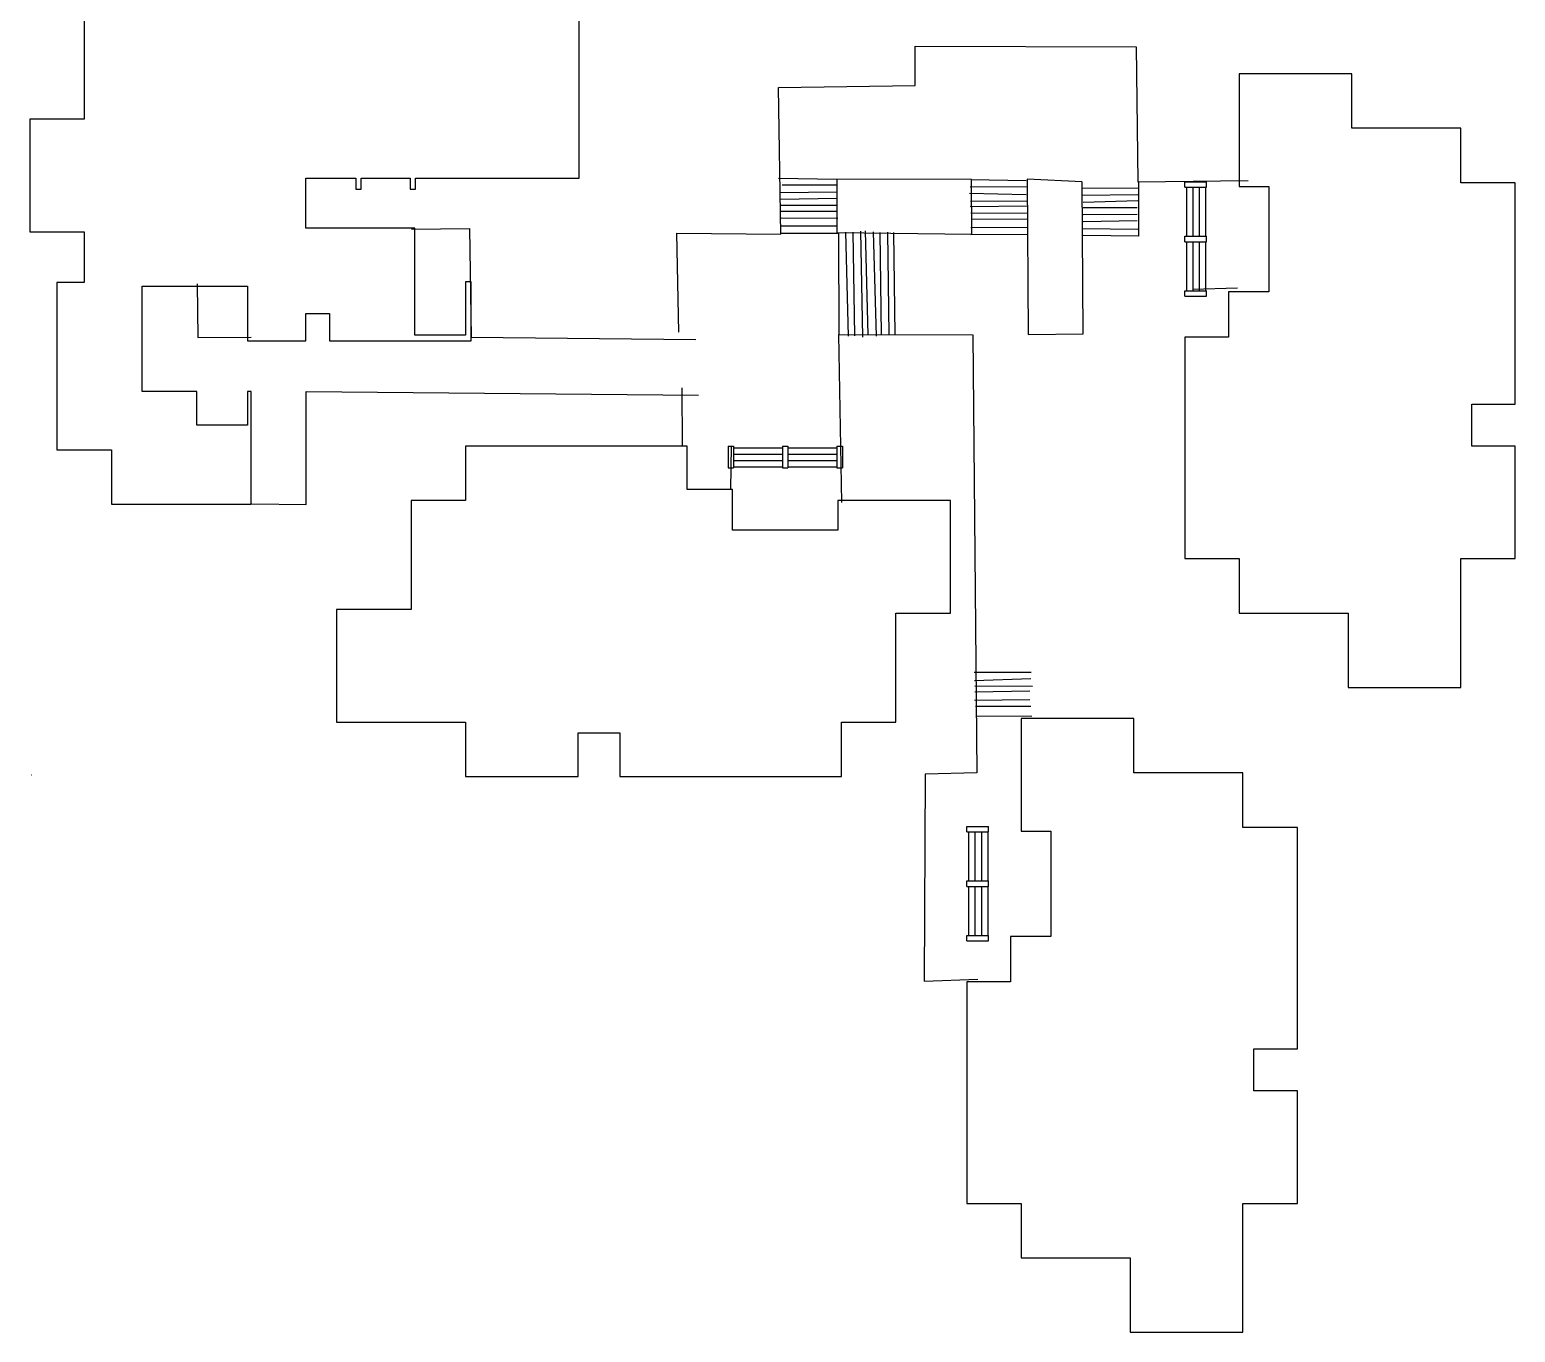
# Model space of a CAD drawing. Header units: inches. Extents: x -196 to 3268, y -1228 to 4808.
# Drawn here: x -4 to 3268, y -1228 to 1641 of the extents above; entities that cross this region are included whole.
import ezdxf

# ---------------------------------------------------------------- set-up
doc = ezdxf.new("R2010")
doc.units = ezdxf.units.IN
doc.header["$LTSCALE"] = 100
doc.header["$MEASUREMENT"] = 0
for name, color, linetype in [('A-FP', 16, 'CONTINUOUS'), ('A-SITE', 3, 'CONTINUOUS'), ('A-WALL', 5, 'CONTINUOUS')]:
    doc.layers.add(name, color=color, linetype=linetype)

msp = doc.modelspace()

# ---------------------------------------------------------------- linework, layer by layer
at = {"layer": 'A-FP'}
for p, q in [((2540, 1306), (2588, 1306)), ((2540, 1294), (2540, 1306)), ((2540, 1294), (2588, 1294)), ((2588, 1294), (2588, 1306)), ((2540, 1186), (2588, 1186)), ((2540, 1174), (2540, 1186)), ((2588, 1174), (2588, 1186)), ((2540, 1174), (2588, 1174)), ((2540, 1054), (2540, 1066)), ((2540, 1066), (2588, 1066)), ((2540, 1054), (2588, 1054)), ((2588, 1054), (2588, 1066)), ((1534, 724), (1534, 676)), ((1534, 724), (1546, 724)), ((1546, 724), (1546, 676)), ((1654, 724), (1666, 724)), ((1654, 724), (1654, 676)), ((1666, 724), (1666, 676)), ((1774, 724), (1786, 724)), ((1774, 724), (1774, 676)), ((1786, 724), (1786, 676)), ((1534, 676), (1546, 676)), ((1654, 676), (1666, 676)), ((1774, 676), (1786, 676)), ((2060, -126), (2060, -114)), ((2060, -114), (2108, -114)), ((2060, -126), (2108, -126)), ((2108, -126), (2108, -114)), ((2060, -246), (2060, -234)), ((2060, -234), (2108, -234)), ((2060, -246), (2108, -246)), ((2108, -246), (2108, -234)), ((2060, -354), (2108, -354)), ((2060, -366), (2060, -354)), ((2108, -366), (2108, -354)), ((2060, -366), (2108, -366))]:
    msp.add_line(p, q, dxfattribs=at)
msp.add_lwpolyline([(116, 1796), (116, 1444), (-4, 1444), (-4, 1196), (116, 1196), (116, 1084), (56, 1084), (56, 716), (176, 716), (176, 596), (484, 596), (484, 844), (476, 844), (476, 770), (364, 770), (364, 844), (244, 844), (244, 1076), (476, 1076), (476, 956), (604, 956), (604, 1016), (656, 1016), (656, 956), (968, 956), (968, 1086), (956, 1086), (956, 968), (844, 968), (844, 1204), (604, 1204), (604, 1314), (714, 1314), (714, 1290), (726, 1290), (726, 1314), (834, 1314), (834, 1290), (846, 1290), (846, 1314), (1206, 1314), (1206, 1674)], dxfattribs=at)
for points in [[(3172, 816), (3268, 816), (3268, 1304), (3148, 1304), (3148, 1424), (2908, 1424), (2908, 1544), (2660, 1544), (2660, 1296), (2725, 1296), (2725, 1064), (2636, 1064), (2636, 964), (2540, 964), (2540, 476), (2660, 476), (2660, 356), (2900, 356), (2900, 192), (3148, 192), (3148, 476), (3268, 476), (3268, 724), (3172, 724)], [(1296, 92), (1296, -4), (1784, -4), (1784, 116), (1904, 116), (1904, 356), (2024, 356), (2024, 604), (1776, 604), (1776, 539), (1544, 539), (1544, 628), (1444, 628), (1444, 724), (956, 724), (956, 604), (836, 604), (836, 364), (672, 364), (672, 116), (956, 116), (956, -4), (1204, -4), (1204, 92)], [(2692, -604), (2788, -604), (2788, -116), (2668, -116), (2668, 4), (2428, 4), (2428, 124), (2180, 124), (2180, -124), (2245, -124), (2245, -356), (2156, -356), (2156, -456), (2060, -456), (2060, -944), (2180, -944), (2180, -1064), (2420, -1064), (2420, -1228), (2668, -1228), (2668, -944), (2788, -944), (2788, -696), (2692, -696)]]:
    msp.add_lwpolyline(points, close=True, dxfattribs=at)
at = {"layer": 'A-SITE'}
for p, q in [((1946, 1518), (1946, 1605)), ((1946, 1605), (2433, 1603)), ((2433, 1603), (2437, 1306)), ((1645, 1514), (1946, 1518)), ((1650, 1191), (1645, 1514)), ((1774, 1311), (1645, 1313)), ((1774, 1312), (1774, 1194)), ((2070, 1311), (1775, 1312)), ((2191, 1308), (2069, 1310)), ((2071, 1191), (2070, 1311)), ((2314, 1306), (2193, 1312)), ((2193, 1312), (2195, 970)), ((2437, 1306), (2680, 1309)), ((1774, 1283), (1649, 1282)), ((1653, 1299), (1773, 1299)), ((2191, 1277), (2066, 1280)), ((2067, 1295), (2192, 1296)), ((2316, 971), (2314, 1305)), ((2314, 1292), (2438, 1293)), ((2437, 1277), (2314, 1276)), ((2438, 1306), (2438, 1186)), ((2544, 1294), (2544, 1186)), ((2558, 1294), (2558, 1186)), ((2572, 1294), (2572, 1186)), ((2586, 1294), (2586, 1186)), ((1648, 1268), (1775, 1270)), ((1773, 1254), (1651, 1254)), ((2193, 1252), (2067, 1251)), ((2068, 1263), (2193, 1264)), ((2316, 1261), (2437, 1265)), ((2435, 1249), (2316, 1249)), ((1651, 1241), (1774, 1241)), ((1776, 1225), (1651, 1226)), ((2069, 1238), (2193, 1237)), ((2193, 1223), (2070, 1224)), ((2316, 1234), (2435, 1235)), ((2435, 1220), (2316, 1218)), ((837, 1202), (965, 1203)), ((965, 1203), (968, 964)), ((1426, 975), (1421, 1193)), ((1421, 1193), (1650, 1191)), ((1651, 1209), (1775, 1209)), ((1778, 1192), (1652, 1192)), ((1774, 1194), (2071, 1191)), ((1779, 968), (1778, 1192)), ((1793, 1195), (1799, 966)), ((1813, 967), (1810, 1195)), ((1826, 1197), (1830, 964)), ((1843, 969), (1837, 1198)), ((1854, 1196), (1860, 966)), ((1872, 969), (1869, 1194)), ((1885, 1195), (1888, 969)), ((1902, 969), (1899, 1194)), ((2069, 1205), (2195, 1206)), ((2193, 1190), (2069, 1189)), ((2315, 1203), (2437, 1202)), ((2438, 1186), (2316, 1188)), ((2544, 1174), (2544, 1066)), ((2558, 1174), (2558, 1066)), ((2572, 1174), (2572, 1066)), ((2586, 1174), (2586, 1066)), ((365, 1081), (366, 963)), ((2656, 1072), (2557, 1069)), ((366, 963), (484, 964)), ((968, 964), (1463, 959)), ((1785, 600), (1778, 970)), ((1778, 970), (2073, 969)), ((2073, 969), (2082, 4)), ((2195, 970), (2316, 971)), ((1432, 852), (1433, 726)), ((605, 595), (605, 844)), ((605, 844), (1469, 836)), ((1540, 628), (1542, 724)), ((1546, 720), (1654, 720)), ((1666, 720), (1774, 720)), ((1546, 706), (1654, 706)), ((1546, 692), (1654, 692)), ((1666, 706), (1774, 706)), ((1666, 692), (1774, 692)), ((1546, 678), (1654, 678)), ((1666, 678), (1774, 678)), ((485, 597), (605, 595)), ((2076, 226), (2202, 226)), ((2201, 211), (2077, 207)), ((2077, 164), (2199, 166)), ((2078, 196), (2205, 195)), ((2199, 184), (2078, 182)), ((2201, 150), (2079, 150)), ((2080, 130), (2203, 129)), ((1968, 1), (1966, -455)), ((2082, 4), (1968, 1)), ((2064, -126), (2064, -234)), ((2078, -126), (2078, -234)), ((2092, -126), (2092, -234)), ((2106, -126), (2106, -234)), ((2064, -246), (2064, -354)), ((2078, -246), (2078, -354)), ((2092, -246), (2092, -354)), ((2106, -246), (2106, -354)), ((1966, -455), (2084, -450))]:
    msp.add_line(p, q, dxfattribs=at)
at = {"layer": 'A-WALL'}
msp.add_line((0, 0), (1, 0), dxfattribs=at)
msp.add_line((0, 0), (1, 0), dxfattribs=at)

doc.saveas('drawing.dxf')
